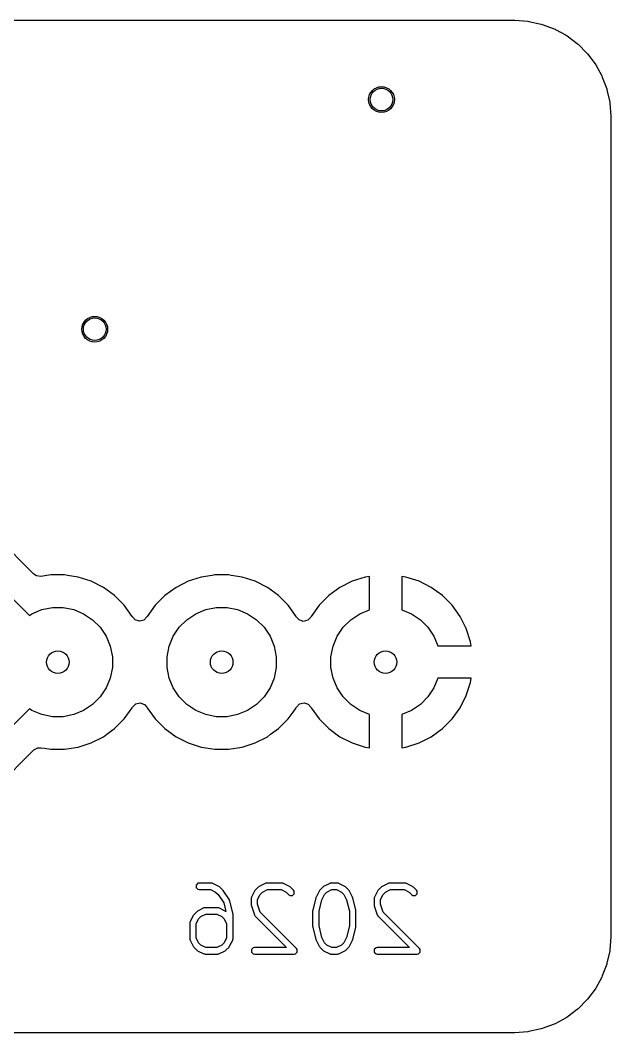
# Model space of a CAD drawing. Extents: x 4.31 to 6.88, y -4.85 to -4.24.
# Drawn here: x 6.52 to 6.88, y -4.854 to -4.237 of the extents above; entities that cross this region are included whole.
import ezdxf

# ---------------------------------------------------------------- set-up
doc = ezdxf.new("R2010")
doc.units = 0
doc.header["$MEASUREMENT"] = 0
doc.layers.add('BLACK', color=7, linetype='CONTINUOUS')

msp = doc.modelspace()

# ---------------------------------------------------------------- linework, layer by layer
at = {"layer": 'BLACK', "linetype": 'CONTINUOUS'}
for p, q in [((6.38954, -4.23661), (6.82103, -4.23661)), ((6.82103, -4.23661), (6.82138, -4.23662)), ((6.82138, -4.23662), (6.8292, -4.23718)), ((6.8292, -4.23718), (6.82989, -4.23728)), ((6.82989, -4.23728), (6.83739, -4.23891)), ((6.83739, -4.23891), (6.83805, -4.23911)), ((6.83805, -4.23911), (6.84524, -4.24179)), ((6.84524, -4.24179), (6.84587, -4.24208)), ((6.84587, -4.24208), (6.84607, -4.24219)), ((6.84607, -4.24219), (6.8526, -4.24575)), ((6.8526, -4.24575), (6.85319, -4.24613)), ((6.85319, -4.24613), (6.85933, -4.25073)), ((6.85933, -4.25073), (6.85986, -4.25118)), ((6.85986, -4.25118), (6.86528, -4.25661)), ((6.86528, -4.25661), (6.86573, -4.25713)), ((6.86573, -4.25713), (6.87033, -4.26327)), ((6.87033, -4.26327), (6.87071, -4.26386)), ((6.87071, -4.26386), (6.87438, -4.27059)), ((6.87438, -4.27059), (6.87467, -4.27122)), ((6.87467, -4.27122), (6.87735, -4.27841)), ((6.87735, -4.27841), (6.87755, -4.27907)), ((6.87755, -4.27907), (6.87918, -4.28657)), ((6.87918, -4.28657), (6.87928, -4.28726)), ((6.87928, -4.28726), (6.87984, -4.29508)), ((6.87984, -4.29508), (6.87985, -4.29543)), ((6.87985, -4.29543), (6.87985, -4.79508)), ((6.52791, -4.57437), (6.47361, -4.52007)), ((6.4616, -4.53593), (6.52513, -4.59946)), ((6.52939, -4.57538), (6.52791, -4.57437)), ((6.53212, -4.57574), (6.52939, -4.57538)), ((6.53828, -4.57476), (6.53212, -4.57574)), ((6.54665, -4.57476), (6.53828, -4.57476)), ((6.54832, -4.57503), (6.54665, -4.57476)), ((6.55492, -4.57607), (6.54832, -4.57503)), ((6.56288, -4.57866), (6.55492, -4.57607)), ((6.55492, -4.57607), (6.55492, -4.57607)), ((6.55492, -4.57607), (6.55492, -4.57607)), ((6.57033, -4.58246), (6.56288, -4.57866)), ((6.56288, -4.57866), (6.56288, -4.57866)), ((6.56288, -4.57866), (6.56288, -4.57866)), ((6.62206, -4.57866), (6.6146, -4.58246)), ((6.63002, -4.57607), (6.62206, -4.57866)), ((6.63661, -4.57503), (6.63002, -4.57607)), ((6.63828, -4.57476), (6.63661, -4.57503)), ((6.64665, -4.57476), (6.63828, -4.57476)), ((6.64832, -4.57503), (6.64665, -4.57476)), ((6.65492, -4.57607), (6.64832, -4.57503)), ((6.66288, -4.57866), (6.65492, -4.57607)), ((6.65492, -4.57607), (6.65492, -4.57607)), ((6.65492, -4.57607), (6.65492, -4.57607)), ((6.67033, -4.58246), (6.66288, -4.57866)), ((6.66288, -4.57866), (6.66288, -4.57866)), ((6.66288, -4.57866), (6.66288, -4.57866)), ((6.72206, -4.57868), (6.71461, -4.58247)), ((6.73002, -4.57609), (6.72206, -4.57868)), ((6.73262, -4.57568), (6.73002, -4.57609)), ((6.73262, -4.59596), (6.73262, -4.57568)), ((6.73262, -4.57568), (6.73262, -4.57568)), ((6.75491, -4.57609), (6.75231, -4.57568)), ((6.75231, -4.57568), (6.75231, -4.59596)), ((6.76287, -4.57868), (6.75491, -4.57609)), ((6.77032, -4.58247), (6.76287, -4.57868)), ((6.5771, -4.58738), (6.57033, -4.58246)), ((6.6146, -4.58246), (6.60783, -4.58738)), ((6.6771, -4.58738), (6.67033, -4.58246)), ((6.71461, -4.58247), (6.70784, -4.58739)), ((6.77709, -4.58739), (6.77032, -4.58247)), ((6.58302, -4.59329), (6.5771, -4.58738)), ((6.60783, -4.58738), (6.60191, -4.59329)), ((6.68302, -4.59329), (6.6771, -4.58738)), ((6.70784, -4.58739), (6.70193, -4.59331)), ((6.70784, -4.58739), (6.70784, -4.58739)), ((6.78301, -4.59331), (6.77709, -4.58739)), ((6.77709, -4.58739), (6.77709, -4.58739)), ((6.52513, -4.59946), (6.52669, -4.59842)), ((6.52669, -4.59842), (6.53275, -4.59591)), ((6.53275, -4.59591), (6.53919, -4.59463)), ((6.53919, -4.59463), (6.54575, -4.59463)), ((6.54575, -4.59463), (6.55218, -4.59591)), ((6.55218, -4.59591), (6.55824, -4.59842)), ((6.55824, -4.59842), (6.5637, -4.60206)), ((6.58794, -4.60006), (6.58302, -4.59329)), ((6.60191, -4.59329), (6.59699, -4.60006)), ((6.62124, -4.60206), (6.62669, -4.59842)), ((6.62669, -4.59842), (6.63275, -4.59591)), ((6.63275, -4.59591), (6.63919, -4.59463)), ((6.63919, -4.59463), (6.64575, -4.59463)), ((6.64575, -4.59463), (6.65218, -4.59591)), ((6.65218, -4.59591), (6.65824, -4.59842)), ((6.65824, -4.59842), (6.6637, -4.60206)), ((6.68794, -4.60006), (6.68302, -4.59329)), ((6.70193, -4.59331), (6.69701, -4.60007)), ((6.70193, -4.59331), (6.70193, -4.59331)), ((6.72124, -4.60206), (6.72669, -4.59842)), ((6.72669, -4.59842), (6.73262, -4.59596)), ((6.75231, -4.59596), (6.75824, -4.59842)), ((6.75824, -4.59842), (6.7637, -4.60206)), ((6.78792, -4.60007), (6.78301, -4.59331)), ((6.78301, -4.59331), (6.78301, -4.59331)), ((6.5637, -4.60206), (6.56834, -4.6067)), ((6.58812, -4.60041), (6.58794, -4.60006)), ((6.58965, -4.60218), (6.58812, -4.60041)), ((6.59226, -4.60307), (6.58965, -4.60218)), ((6.59493, -4.60241), (6.59226, -4.60307)), ((6.59682, -4.60041), (6.59493, -4.60241)), ((6.59699, -4.60006), (6.59682, -4.60041)), ((6.6166, -4.6067), (6.62124, -4.60206)), ((6.6637, -4.60206), (6.66833, -4.6067)), ((6.68813, -4.60043), (6.68794, -4.60006)), ((6.68794, -4.60006), (6.68794, -4.60006)), ((6.68794, -4.60006), (6.68794, -4.60006)), ((6.68966, -4.6022), (6.68813, -4.60043)), ((6.69227, -4.60309), (6.68966, -4.6022)), ((6.69494, -4.60243), (6.69227, -4.60309)), ((6.69683, -4.60043), (6.69494, -4.60243)), ((6.69701, -4.60007), (6.69683, -4.60043)), ((6.7166, -4.6067), (6.72124, -4.60206)), ((6.7637, -4.60206), (6.76833, -4.6067)), ((6.79172, -4.60753), (6.78792, -4.60007)), ((6.56834, -4.6067), (6.57198, -4.61216)), ((6.61295, -4.61216), (6.6166, -4.6067)), ((6.66833, -4.6067), (6.67198, -4.61216)), ((6.71295, -4.61216), (6.7166, -4.6067)), ((6.76833, -4.6067), (6.77198, -4.61216)), ((6.79431, -4.61549), (6.79172, -4.60753)), ((6.57198, -4.61216), (6.57449, -4.61822)), ((6.61044, -4.61822), (6.61295, -4.61216)), ((6.67198, -4.61216), (6.67449, -4.61822)), ((6.71044, -4.61822), (6.71295, -4.61216)), ((6.77198, -4.61216), (6.77444, -4.61809)), ((6.79472, -4.61809), (6.79431, -4.61549)), ((6.79431, -4.61549), (6.79431, -4.61549)), ((6.57449, -4.61822), (6.57577, -4.62465)), ((6.60916, -4.62465), (6.61044, -4.61822)), ((6.67449, -4.61822), (6.67577, -4.62465)), ((6.70916, -4.62465), (6.71044, -4.61822)), ((6.77444, -4.61809), (6.79472, -4.61809)), ((6.57577, -4.62465), (6.57577, -4.63121)), ((6.60916, -4.63121), (6.60916, -4.62465)), ((6.67577, -4.62465), (6.67577, -4.63121)), ((6.70916, -4.63121), (6.70916, -4.62465)), ((6.57577, -4.63121), (6.57449, -4.63765)), ((6.61044, -4.63765), (6.60916, -4.63121)), ((6.67577, -4.63121), (6.67449, -4.63765)), ((6.71044, -4.63765), (6.70916, -4.63121)), ((6.57449, -4.63765), (6.57198, -4.64371)), ((6.61295, -4.64371), (6.61044, -4.63765)), ((6.67449, -4.63765), (6.67198, -4.64371)), ((6.71295, -4.64371), (6.71044, -4.63765)), ((6.77444, -4.63777), (6.77198, -4.64371)), ((6.79472, -4.63777), (6.77444, -4.63777)), ((6.79172, -4.64833), (6.79431, -4.64038)), ((6.79431, -4.64038), (6.79472, -4.63777)), ((6.79431, -4.64038), (6.79431, -4.64038)), ((6.57198, -4.64371), (6.56834, -4.64916)), ((6.6166, -4.64916), (6.61295, -4.64371)), ((6.67198, -4.64371), (6.66833, -4.64916)), ((6.7166, -4.64916), (6.71295, -4.64371)), ((6.77198, -4.64371), (6.76833, -4.64916)), ((6.5637, -4.6538), (6.55824, -4.65744)), ((6.56834, -4.64916), (6.5637, -4.6538)), ((6.58812, -4.65545), (6.59001, -4.65345)), ((6.59001, -4.65345), (6.59268, -4.65279)), ((6.59268, -4.65279), (6.59528, -4.65368)), ((6.59528, -4.65368), (6.59682, -4.65545)), ((6.62124, -4.6538), (6.6166, -4.64916)), ((6.62669, -4.65744), (6.62124, -4.6538)), ((6.6637, -4.6538), (6.65824, -4.65744)), ((6.66833, -4.64916), (6.6637, -4.6538)), ((6.68813, -4.65543), (6.69002, -4.65343)), ((6.69002, -4.65343), (6.69269, -4.65277)), ((6.69269, -4.65277), (6.69529, -4.65366)), ((6.69529, -4.65366), (6.69683, -4.65543)), ((6.72124, -4.6538), (6.7166, -4.64916)), ((6.72669, -4.65744), (6.72124, -4.6538)), ((6.7637, -4.6538), (6.75824, -4.65744)), ((6.76833, -4.64916), (6.7637, -4.6538)), ((6.78792, -4.65579), (6.79172, -4.64833)), ((6.52513, -4.6564), (6.33947, -4.84206)), ((6.52669, -4.65744), (6.52513, -4.6564)), ((6.53275, -4.65995), (6.52669, -4.65744)), ((6.53919, -4.66123), (6.53275, -4.65995)), ((6.55218, -4.65995), (6.54575, -4.66123)), ((6.55824, -4.65744), (6.55218, -4.65995)), ((6.58302, -4.66257), (6.58794, -4.6558)), ((6.58794, -4.6558), (6.58812, -4.65545)), ((6.58794, -4.6558), (6.58794, -4.6558)), ((6.58794, -4.6558), (6.58794, -4.6558)), ((6.59682, -4.65545), (6.59699, -4.6558)), ((6.59699, -4.6558), (6.60191, -4.66257)), ((6.63275, -4.65995), (6.62669, -4.65744)), ((6.63919, -4.66123), (6.63275, -4.65995)), ((6.65218, -4.65995), (6.64575, -4.66123)), ((6.65824, -4.65744), (6.65218, -4.65995)), ((6.68302, -4.66257), (6.68601, -4.65845)), ((6.68601, -4.65845), (6.68794, -4.6558)), ((6.68794, -4.6558), (6.68813, -4.65543)), ((6.69683, -4.65543), (6.69701, -4.65579)), ((6.69701, -4.65579), (6.70193, -4.66256)), ((6.73262, -4.6599), (6.72669, -4.65744)), ((6.73262, -4.68018), (6.73262, -4.6599)), ((6.75824, -4.65744), (6.75231, -4.6599)), ((6.75231, -4.6599), (6.75231, -4.68018)), ((6.78301, -4.66256), (6.78792, -4.65579)), ((6.54575, -4.66123), (6.53919, -4.66123)), ((6.5771, -4.66849), (6.58302, -4.66257)), ((6.58302, -4.66257), (6.58302, -4.66257)), ((6.58302, -4.66257), (6.58302, -4.66257)), ((6.60191, -4.66257), (6.60783, -4.66849)), ((6.64575, -4.66123), (6.63919, -4.66123)), ((6.6771, -4.66849), (6.68302, -4.66257)), ((6.68302, -4.66257), (6.68302, -4.66257)), ((6.68302, -4.66257), (6.68302, -4.66257)), ((6.70193, -4.66256), (6.70193, -4.66256)), ((6.70193, -4.66256), (6.70784, -4.66847)), ((6.77709, -4.66847), (6.78301, -4.66256)), ((6.78301, -4.66256), (6.78301, -4.66256)), ((6.57033, -4.67341), (6.57234, -4.67194)), ((6.57234, -4.67194), (6.5771, -4.66849)), ((6.5771, -4.66849), (6.5771, -4.66849)), ((6.5771, -4.66849), (6.5771, -4.66849)), ((6.60783, -4.66849), (6.6146, -4.67341)), ((6.67033, -4.67341), (6.67234, -4.67194)), ((6.67234, -4.67194), (6.6771, -4.66849)), ((6.6771, -4.66849), (6.6771, -4.66849)), ((6.6771, -4.66849), (6.6771, -4.66849)), ((6.70784, -4.66847), (6.70784, -4.66847)), ((6.70784, -4.66847), (6.71461, -4.67339)), ((6.77032, -4.67339), (6.77709, -4.66847)), ((6.77709, -4.66847), (6.77709, -4.66847)), ((6.55492, -4.67979), (6.56288, -4.6772)), ((6.56288, -4.6772), (6.57033, -4.67341)), ((6.6146, -4.67341), (6.6146, -4.67341)), ((6.6146, -4.67341), (6.6146, -4.67341)), ((6.6146, -4.67341), (6.62206, -4.6772)), ((6.62206, -4.6772), (6.63002, -4.67979)), ((6.65492, -4.67979), (6.66288, -4.6772)), ((6.66288, -4.6772), (6.67033, -4.67341)), ((6.71461, -4.67339), (6.72206, -4.67719)), ((6.72206, -4.67719), (6.73002, -4.67977)), ((6.75491, -4.67977), (6.76287, -4.67719)), ((6.76287, -4.67719), (6.77032, -4.67339)), ((6.40615, -4.80325), (6.52791, -4.68149)), ((6.52791, -4.68149), (6.53032, -4.68018)), ((6.53032, -4.68018), (6.53212, -4.68012)), ((6.53212, -4.68012), (6.53435, -4.68048)), ((6.53435, -4.68048), (6.53828, -4.6811)), ((6.53828, -4.6811), (6.53828, -4.6811)), ((6.53828, -4.6811), (6.54665, -4.6811)), ((6.54665, -4.6811), (6.55492, -4.67979)), ((6.54665, -4.6811), (6.54665, -4.6811)), ((6.63002, -4.67979), (6.63828, -4.6811)), ((6.63828, -4.6811), (6.63828, -4.6811)), ((6.63828, -4.6811), (6.64665, -4.6811)), ((6.64665, -4.6811), (6.65492, -4.67979)), ((6.64665, -4.6811), (6.64665, -4.6811)), ((6.73002, -4.67977), (6.73262, -4.68018)), ((6.75231, -4.68018), (6.75491, -4.67977)), ((6.75491, -4.67977), (6.75491, -4.67977)), ((6.62792, -4.76279), (6.62686, -4.76385)), ((6.62686, -4.76385), (6.62686, -4.76536)), ((6.62686, -4.76536), (6.62792, -4.76643)), ((6.62868, -4.76264), (6.62792, -4.76279)), ((6.63618, -4.76264), (6.62868, -4.76264)), ((6.63627, -4.76266), (6.63618, -4.76264)), ((6.63632, -4.76264), (6.63627, -4.76266)), ((6.63662, -4.76273), (6.63632, -4.76264)), ((6.63693, -4.76279), (6.63662, -4.76273)), ((6.63696, -4.76282), (6.63693, -4.76279)), ((6.63706, -4.76285), (6.63696, -4.76282)), ((6.64081, -4.76472), (6.63706, -4.76285)), ((6.64106, -4.76491), (6.64081, -4.76472)), ((6.64132, -4.76509), (6.64106, -4.76491)), ((6.64319, -4.76696), (6.64132, -4.76509)), ((6.66478, -4.76509), (6.66291, -4.76696)), ((6.66504, -4.76491), (6.66478, -4.76509)), ((6.66529, -4.76472), (6.66504, -4.76491)), ((6.66904, -4.76285), (6.66529, -4.76472)), ((6.66914, -4.76282), (6.66904, -4.76285)), ((6.66917, -4.76279), (6.66914, -4.76282)), ((6.66948, -4.76273), (6.66917, -4.76279)), ((6.66978, -4.76264), (6.66948, -4.76273)), ((6.66983, -4.76266), (6.66978, -4.76264)), ((6.66992, -4.76264), (6.66983, -4.76266)), ((6.6793, -4.76264), (6.66992, -4.76264)), ((6.67939, -4.76266), (6.6793, -4.76264)), ((6.67944, -4.76264), (6.67939, -4.76266)), ((6.67974, -4.76273), (6.67944, -4.76264)), ((6.68005, -4.76279), (6.67974, -4.76273)), ((6.68008, -4.76282), (6.68005, -4.76279)), ((6.68018, -4.76285), (6.68008, -4.76282)), ((6.68393, -4.76472), (6.68018, -4.76285)), ((6.68418, -4.76491), (6.68393, -4.76472)), ((6.68444, -4.76509), (6.68418, -4.76491)), ((6.68631, -4.76696), (6.68444, -4.76509)), ((6.70415, -4.76509), (6.70228, -4.76696)), ((6.70441, -4.76491), (6.70415, -4.76509)), ((6.70466, -4.76472), (6.70441, -4.76491)), ((6.70841, -4.76285), (6.70466, -4.76472)), ((6.70851, -4.76282), (6.70841, -4.76285)), ((6.70854, -4.76279), (6.70851, -4.76282)), ((6.70885, -4.76273), (6.70854, -4.76279)), ((6.70915, -4.76264), (6.70885, -4.76273)), ((6.7092, -4.76266), (6.70915, -4.76264)), ((6.70929, -4.76264), (6.7092, -4.76266)), ((6.71304, -4.76264), (6.70929, -4.76264)), ((6.71314, -4.76266), (6.71304, -4.76264)), ((6.71318, -4.76264), (6.71314, -4.76266)), ((6.71349, -4.76273), (6.71318, -4.76264)), ((6.71379, -4.76279), (6.71349, -4.76273)), ((6.71383, -4.76282), (6.71379, -4.76279)), ((6.71392, -4.76285), (6.71383, -4.76282)), ((6.71767, -4.76472), (6.71392, -4.76285)), ((6.71792, -4.76491), (6.71767, -4.76472)), ((6.71818, -4.76509), (6.71792, -4.76491)), ((6.72006, -4.76696), (6.71818, -4.76509)), ((6.73977, -4.76509), (6.7379, -4.76696)), ((6.74003, -4.76491), (6.73977, -4.76509)), ((6.74028, -4.76472), (6.74003, -4.76491)), ((6.74403, -4.76285), (6.74028, -4.76472)), ((6.74413, -4.76282), (6.74403, -4.76285)), ((6.74416, -4.76279), (6.74413, -4.76282)), ((6.74447, -4.76273), (6.74416, -4.76279)), ((6.74477, -4.76264), (6.74447, -4.76273)), ((6.74482, -4.76266), (6.74477, -4.76264)), ((6.74491, -4.76264), (6.74482, -4.76266)), ((6.75429, -4.76264), (6.74491, -4.76264)), ((6.75438, -4.76266), (6.75429, -4.76264)), ((6.75443, -4.76264), (6.75438, -4.76266)), ((6.75473, -4.76273), (6.75443, -4.76264)), ((6.75504, -4.76279), (6.75473, -4.76273)), ((6.75507, -4.76282), (6.75504, -4.76279)), ((6.75517, -4.76285), (6.75507, -4.76282)), ((6.75892, -4.76472), (6.75517, -4.76285)), ((6.75917, -4.76491), (6.75892, -4.76472)), ((6.75943, -4.76509), (6.75917, -4.76491)), ((6.7613, -4.76696), (6.75943, -4.76509)), ((6.62792, -4.76643), (6.62868, -4.76658)), ((6.62868, -4.76658), (6.63571, -4.76658)), ((6.63571, -4.76658), (6.63876, -4.7681)), ((6.63876, -4.7681), (6.64027, -4.76961)), ((6.64027, -4.76961), (6.64372, -4.77479)), ((6.6433, -4.76713), (6.64319, -4.76696)), ((6.64344, -4.76726), (6.6433, -4.76713)), ((6.64719, -4.77289), (6.64344, -4.76726)), ((6.6606, -4.77135), (6.66054, -4.77166)), ((6.66064, -4.77132), (6.6606, -4.77135)), ((6.66066, -4.77123), (6.66064, -4.77132)), ((6.66254, -4.76748), (6.66066, -4.77123)), ((6.66273, -4.76723), (6.66254, -4.76748)), ((6.66291, -4.76696), (6.66273, -4.76723)), ((6.66439, -4.77257), (6.66592, -4.76952)), ((6.66592, -4.76952), (6.66734, -4.7681)), ((6.66734, -4.7681), (6.67039, -4.76658)), ((6.67039, -4.76658), (6.67883, -4.76658)), ((6.67883, -4.76658), (6.68188, -4.7681)), ((6.68188, -4.7681), (6.68353, -4.76975)), ((6.68353, -4.76975), (6.68417, -4.77018)), ((6.68417, -4.77018), (6.68567, -4.77018)), ((6.68567, -4.77018), (6.68674, -4.76911)), ((6.68674, -4.7676), (6.68631, -4.76696)), ((6.68674, -4.76911), (6.68674, -4.7676)), ((6.69998, -4.77143), (6.69988, -4.77163)), ((6.70003, -4.77123), (6.69998, -4.77143)), ((6.70191, -4.76748), (6.70003, -4.77123)), ((6.7021, -4.76723), (6.70191, -4.76748)), ((6.70228, -4.76696), (6.7021, -4.76723)), ((6.70365, -4.77279), (6.70529, -4.76952)), ((6.70529, -4.76952), (6.70671, -4.7681)), ((6.70671, -4.7681), (6.70976, -4.76658)), ((6.70976, -4.76658), (6.71258, -4.76658)), ((6.71258, -4.76658), (6.71563, -4.7681)), ((6.71563, -4.7681), (6.71705, -4.76952)), ((6.71705, -4.76952), (6.71868, -4.77279)), ((6.72023, -4.76723), (6.72006, -4.76696)), ((6.72043, -4.76748), (6.72023, -4.76723)), ((6.7223, -4.77123), (6.72043, -4.76748)), ((6.72236, -4.77143), (6.7223, -4.77123)), ((6.72245, -4.77163), (6.72236, -4.77143)), ((6.73559, -4.77135), (6.73553, -4.77166)), ((6.73563, -4.77132), (6.73559, -4.77135)), ((6.73565, -4.77123), (6.73563, -4.77132)), ((6.73753, -4.76748), (6.73565, -4.77123)), ((6.73772, -4.76723), (6.73753, -4.76748)), ((6.7379, -4.76696), (6.73772, -4.76723)), ((6.73938, -4.77257), (6.74091, -4.76952)), ((6.74091, -4.76952), (6.74233, -4.7681)), ((6.74233, -4.7681), (6.74538, -4.76658)), ((6.74538, -4.76658), (6.75382, -4.76658)), ((6.75382, -4.76658), (6.75687, -4.7681)), ((6.75687, -4.7681), (6.75852, -4.76975)), ((6.75852, -4.76975), (6.75916, -4.77018)), ((6.75916, -4.77018), (6.76066, -4.77018)), ((6.76066, -4.77018), (6.76173, -4.76911)), ((6.76173, -4.7676), (6.7613, -4.76696)), ((6.76173, -4.76911), (6.76173, -4.7676)), ((6.63198, -4.77772), (6.63167, -4.77779)), ((6.63229, -4.77764), (6.63198, -4.77772)), ((6.63233, -4.77766), (6.63229, -4.77764)), ((6.63243, -4.77764), (6.63233, -4.77766)), ((6.63993, -4.77764), (6.63243, -4.77764)), ((6.64002, -4.77766), (6.63993, -4.77764)), ((6.64007, -4.77764), (6.64002, -4.77766)), ((6.64037, -4.77772), (6.64007, -4.77764)), ((6.64068, -4.77779), (6.64037, -4.77772)), ((6.64372, -4.77479), (6.64504, -4.78007)), ((6.64732, -4.7732), (6.64719, -4.77289)), ((6.64746, -4.7735), (6.64732, -4.7732)), ((6.64933, -4.781), (6.64746, -4.7735)), ((6.66047, -4.77201), (6.66045, -4.77211)), ((6.66045, -4.77211), (6.66045, -4.77586)), ((6.66045, -4.77586), (6.66052, -4.77617)), ((6.66054, -4.77166), (6.66046, -4.77197)), ((6.66046, -4.77197), (6.66047, -4.77201)), ((6.66052, -4.77617), (6.66056, -4.77648)), ((6.66056, -4.77648), (6.66243, -4.7821)), ((6.66439, -4.77554), (6.66439, -4.77257)), ((6.66602, -4.78042), (6.66439, -4.77554)), ((6.69988, -4.77163), (6.69801, -4.77913)), ((6.70189, -4.77985), (6.70365, -4.77279)), ((6.71868, -4.77279), (6.72045, -4.77985)), ((6.72433, -4.77913), (6.72245, -4.77163)), ((6.73553, -4.77166), (6.73545, -4.77197)), ((6.73545, -4.77197), (6.73546, -4.77201)), ((6.73546, -4.77201), (6.73545, -4.77211)), ((6.73545, -4.77211), (6.73545, -4.77586)), ((6.73545, -4.77586), (6.73551, -4.77617)), ((6.73551, -4.77617), (6.73555, -4.77648)), ((6.73555, -4.77648), (6.73742, -4.7821)), ((6.73938, -4.77554), (6.73938, -4.77257)), ((6.74101, -4.78042), (6.73938, -4.77554)), ((6.62504, -4.78247), (6.62317, -4.78622)), ((6.62524, -4.78222), (6.62504, -4.78247)), ((6.62541, -4.78196), (6.62524, -4.78222)), ((6.62729, -4.78009), (6.62541, -4.78196)), ((6.62755, -4.77991), (6.62729, -4.78009)), ((6.6278, -4.77972), (6.62755, -4.77991)), ((6.63155, -4.77784), (6.6278, -4.77972)), ((6.62842, -4.78452), (6.62984, -4.7831)), ((6.62984, -4.7831), (6.63289, -4.78157)), ((6.63164, -4.77782), (6.63155, -4.77784)), ((6.63167, -4.77779), (6.63164, -4.77782)), ((6.63289, -4.78157), (6.63946, -4.78157)), ((6.63946, -4.78157), (6.64251, -4.7831)), ((6.64071, -4.77782), (6.64068, -4.77779)), ((6.64081, -4.77784), (6.64071, -4.77782)), ((6.64456, -4.77972), (6.64081, -4.77784)), ((6.64251, -4.7831), (6.64393, -4.78452)), ((6.6448, -4.77991), (6.64456, -4.77972)), ((6.64504, -4.78007), (6.6448, -4.77991)), ((6.64935, -4.78124), (6.64933, -4.781)), ((6.64939, -4.78148), (6.64935, -4.78124)), ((6.64939, -4.79648), (6.64939, -4.78148)), ((6.66243, -4.7821), (6.66248, -4.78219)), ((6.66248, -4.78219), (6.66248, -4.78223)), ((6.66248, -4.78223), (6.66265, -4.7825)), ((6.66265, -4.7825), (6.66281, -4.78277)), ((6.66281, -4.78277), (6.66285, -4.78279)), ((6.66285, -4.78279), (6.66291, -4.78287)), ((6.66291, -4.78287), (6.68204, -4.80201)), ((6.68819, -4.80259), (6.66602, -4.78042)), ((6.698, -4.77937), (6.69795, -4.77961)), ((6.69795, -4.77961), (6.69795, -4.78898)), ((6.69801, -4.77913), (6.698, -4.77937)), ((6.70189, -4.78874), (6.70189, -4.77985)), ((6.72045, -4.77985), (6.72045, -4.78874)), ((6.72434, -4.77937), (6.72433, -4.77913)), ((6.72438, -4.77961), (6.72434, -4.77937)), ((6.72438, -4.78898), (6.72438, -4.77961)), ((6.73742, -4.7821), (6.73747, -4.78219)), ((6.73747, -4.78219), (6.73747, -4.78223)), ((6.73747, -4.78223), (6.73765, -4.7825)), ((6.73765, -4.7825), (6.7378, -4.78277)), ((6.7378, -4.78277), (6.73784, -4.78279)), ((6.73784, -4.78279), (6.7379, -4.78287)), ((6.7379, -4.78287), (6.75703, -4.80201)), ((6.76318, -4.80259), (6.74101, -4.78042)), ((6.62305, -4.78666), (6.62296, -4.78696)), ((6.62296, -4.78696), (6.62298, -4.78701)), ((6.62298, -4.78701), (6.62296, -4.7871)), ((6.62296, -4.7871), (6.62296, -4.79648)), ((6.62311, -4.78635), (6.62305, -4.78666)), ((6.62314, -4.78632), (6.62311, -4.78635)), ((6.62317, -4.78622), (6.62314, -4.78632)), ((6.6269, -4.78757), (6.62842, -4.78452)), ((6.6269, -4.79601), (6.6269, -4.78757)), ((6.64393, -4.78452), (6.64546, -4.78757)), ((6.64546, -4.78757), (6.64546, -4.79601)), ((6.69795, -4.78898), (6.698, -4.78922)), ((6.698, -4.78922), (6.69801, -4.78946)), ((6.69801, -4.78946), (6.69988, -4.79696)), ((6.70365, -4.79579), (6.70189, -4.78874)), ((6.72045, -4.78874), (6.71868, -4.79579)), ((6.72245, -4.79696), (6.72433, -4.78946)), ((6.72433, -4.78946), (6.72434, -4.78922)), ((6.72434, -4.78922), (6.72438, -4.78898)), ((6.62842, -4.79906), (6.6269, -4.79601)), ((6.64546, -4.79601), (6.64393, -4.79906)), ((6.70529, -4.79906), (6.70365, -4.79579)), ((6.71868, -4.79579), (6.71705, -4.79906)), ((6.87984, -4.79543), (6.87928, -4.80325)), ((6.87985, -4.79508), (6.87984, -4.79543)), ((6.62296, -4.79648), (6.62298, -4.79657)), ((6.62298, -4.79657), (6.62296, -4.79662)), ((6.62296, -4.79662), (6.62305, -4.79692)), ((6.62305, -4.79692), (6.62311, -4.79723)), ((6.62311, -4.79723), (6.62314, -4.79726)), ((6.62314, -4.79726), (6.62317, -4.79736)), ((6.62317, -4.79736), (6.62504, -4.80111)), ((6.62504, -4.80111), (6.62524, -4.80136)), ((6.62524, -4.80136), (6.62541, -4.80162)), ((6.62541, -4.80162), (6.62729, -4.80349)), ((6.62984, -4.80048), (6.62842, -4.79906)), ((6.63289, -4.80201), (6.62984, -4.80048)), ((6.63946, -4.80201), (6.63289, -4.80201)), ((6.64251, -4.80048), (6.63946, -4.80201)), ((6.64393, -4.79906), (6.64251, -4.80048)), ((6.64507, -4.80349), (6.64694, -4.80162)), ((6.64694, -4.80162), (6.64712, -4.80136)), ((6.64712, -4.80136), (6.64731, -4.80111)), ((6.64731, -4.80111), (6.64919, -4.79736)), ((6.64919, -4.79736), (6.64921, -4.79726)), ((6.64921, -4.79726), (6.64924, -4.79723)), ((6.64924, -4.79723), (6.64931, -4.79692)), ((6.64931, -4.79692), (6.64939, -4.79662)), ((6.64937, -4.79657), (6.64939, -4.79648)), ((6.64939, -4.79662), (6.64937, -4.79657)), ((6.66167, -4.80216), (6.6606, -4.80322)), ((6.66242, -4.80201), (6.66167, -4.80216)), ((6.68204, -4.80201), (6.66242, -4.80201)), ((6.69988, -4.79696), (6.69998, -4.79715)), ((6.69998, -4.79715), (6.70003, -4.79736)), ((6.70003, -4.79736), (6.70191, -4.80111)), ((6.70191, -4.80111), (6.7021, -4.80136)), ((6.7021, -4.80136), (6.70228, -4.80162)), ((6.70228, -4.80162), (6.70415, -4.80349)), ((6.70671, -4.80048), (6.70529, -4.79906)), ((6.70976, -4.80201), (6.70671, -4.80048)), ((6.71258, -4.80201), (6.70976, -4.80201)), ((6.71563, -4.80048), (6.71258, -4.80201)), ((6.71705, -4.79906), (6.71563, -4.80048)), ((6.71818, -4.80349), (6.72006, -4.80162)), ((6.72006, -4.80162), (6.72023, -4.80136)), ((6.72023, -4.80136), (6.72043, -4.80111)), ((6.72043, -4.80111), (6.7223, -4.79736)), ((6.7223, -4.79736), (6.72236, -4.79715)), ((6.72236, -4.79715), (6.72245, -4.79696)), ((6.73666, -4.80216), (6.73559, -4.80322)), ((6.73741, -4.80201), (6.73666, -4.80216)), ((6.75703, -4.80201), (6.73741, -4.80201)), ((6.62729, -4.80349), (6.62755, -4.80367)), ((6.62755, -4.80367), (6.6278, -4.80386)), ((6.6278, -4.80386), (6.63155, -4.80574)), ((6.63155, -4.80574), (6.63164, -4.80576)), ((6.63164, -4.80576), (6.63167, -4.8058)), ((6.63167, -4.8058), (6.63198, -4.80586)), ((6.63198, -4.80586), (6.63229, -4.80594)), ((6.63229, -4.80594), (6.63233, -4.80593)), ((6.63233, -4.80593), (6.63243, -4.80595)), ((6.63243, -4.80595), (6.63993, -4.80595)), ((6.63993, -4.80595), (6.64002, -4.80593)), ((6.64002, -4.80593), (6.64007, -4.80594)), ((6.64007, -4.80594), (6.64037, -4.80586)), ((6.64037, -4.80586), (6.64068, -4.8058)), ((6.64068, -4.8058), (6.64071, -4.80576)), ((6.64071, -4.80576), (6.64081, -4.80574)), ((6.64081, -4.80574), (6.64456, -4.80386)), ((6.64456, -4.80386), (6.6448, -4.80367)), ((6.6448, -4.80367), (6.64507, -4.80349)), ((6.6606, -4.80322), (6.6606, -4.80473)), ((6.6606, -4.80473), (6.66167, -4.8058)), ((6.66167, -4.8058), (6.66242, -4.80595)), ((6.66242, -4.80595), (6.68679, -4.80595)), ((6.68679, -4.80595), (6.68755, -4.8058)), ((6.68755, -4.8058), (6.68861, -4.80473)), ((6.68861, -4.80322), (6.68819, -4.80259)), ((6.68861, -4.80473), (6.68861, -4.80322)), ((6.70415, -4.80349), (6.70441, -4.80367)), ((6.70441, -4.80367), (6.70466, -4.80386)), ((6.70466, -4.80386), (6.70841, -4.80574)), ((6.70841, -4.80574), (6.70851, -4.80576)), ((6.70851, -4.80576), (6.70854, -4.8058)), ((6.70854, -4.8058), (6.70885, -4.80586)), ((6.70885, -4.80586), (6.70915, -4.80594)), ((6.70915, -4.80594), (6.7092, -4.80593)), ((6.7092, -4.80593), (6.70929, -4.80595)), ((6.70929, -4.80595), (6.71304, -4.80595)), ((6.71304, -4.80595), (6.71314, -4.80593)), ((6.71314, -4.80593), (6.71318, -4.80594)), ((6.71318, -4.80594), (6.71349, -4.80586)), ((6.71349, -4.80586), (6.71379, -4.8058)), ((6.71379, -4.8058), (6.71383, -4.80576)), ((6.71383, -4.80576), (6.71392, -4.80574)), ((6.71392, -4.80574), (6.71767, -4.80386)), ((6.71767, -4.80386), (6.71792, -4.80367)), ((6.71792, -4.80367), (6.71818, -4.80349)), ((6.73559, -4.80322), (6.73559, -4.80473)), ((6.73559, -4.80473), (6.73666, -4.8058)), ((6.73666, -4.8058), (6.73741, -4.80595)), ((6.73741, -4.80595), (6.76179, -4.80595)), ((6.76179, -4.80595), (6.76254, -4.8058)), ((6.76254, -4.8058), (6.7636, -4.80473)), ((6.7636, -4.80322), (6.76318, -4.80259)), ((6.7636, -4.80473), (6.7636, -4.80322)), ((6.87918, -4.80394), (6.87755, -4.81143)), ((6.87928, -4.80325), (6.87918, -4.80394)), ((6.87735, -4.8121), (6.87467, -4.81929)), ((6.87755, -4.81143), (6.87735, -4.8121)), ((6.87438, -4.81992), (6.87071, -4.82665)), ((6.87467, -4.81929), (6.87438, -4.81992)), ((6.87071, -4.82665), (6.87033, -4.82724)), ((6.87033, -4.82724), (6.86573, -4.83338)), ((6.85986, -4.83932), (6.85933, -4.83978)), ((6.86528, -4.8339), (6.85986, -4.83932)), ((6.86573, -4.83338), (6.86528, -4.8339)), ((6.8526, -4.84475), (6.84587, -4.84843)), ((6.85319, -4.84438), (6.8526, -4.84475)), ((6.85933, -4.83978), (6.85319, -4.84438)), ((6.83739, -4.85159), (6.82989, -4.85322)), ((6.83805, -4.8514), (6.83739, -4.85159)), ((6.84524, -4.84872), (6.83805, -4.8514)), ((6.84587, -4.84843), (6.84524, -4.84872)), ((6.82103, -4.8539), (6.36729, -4.8539)), ((6.82138, -4.85388), (6.82103, -4.8539)), ((6.8292, -4.85332), (6.82138, -4.85388)), ((6.82989, -4.85322), (6.8292, -4.85332))]:
    msp.add_line(p, q, dxfattribs=at)
at = {"layer": 'BLACK'}
for centre, radius in [((6.74, -4.285), 0.00787), ((6.565, -4.425), 0.00787), ((6.54247, -4.62793), 0.00689), ((6.64247, -4.62793), 0.00689), ((6.74247, -4.62793), 0.00689)]:
    msp.add_circle(centre, radius, dxfattribs=at)
at = {"layer": 'WHITE'}
for centre in [(6.74, -4.285), (6.565, -4.425), (6.54247, -4.62793), (6.64247, -4.62793), (6.74247, -4.62793)]:
    msp.add_circle(centre, 0.00689, dxfattribs=at)

doc.saveas('drawing.dxf')
